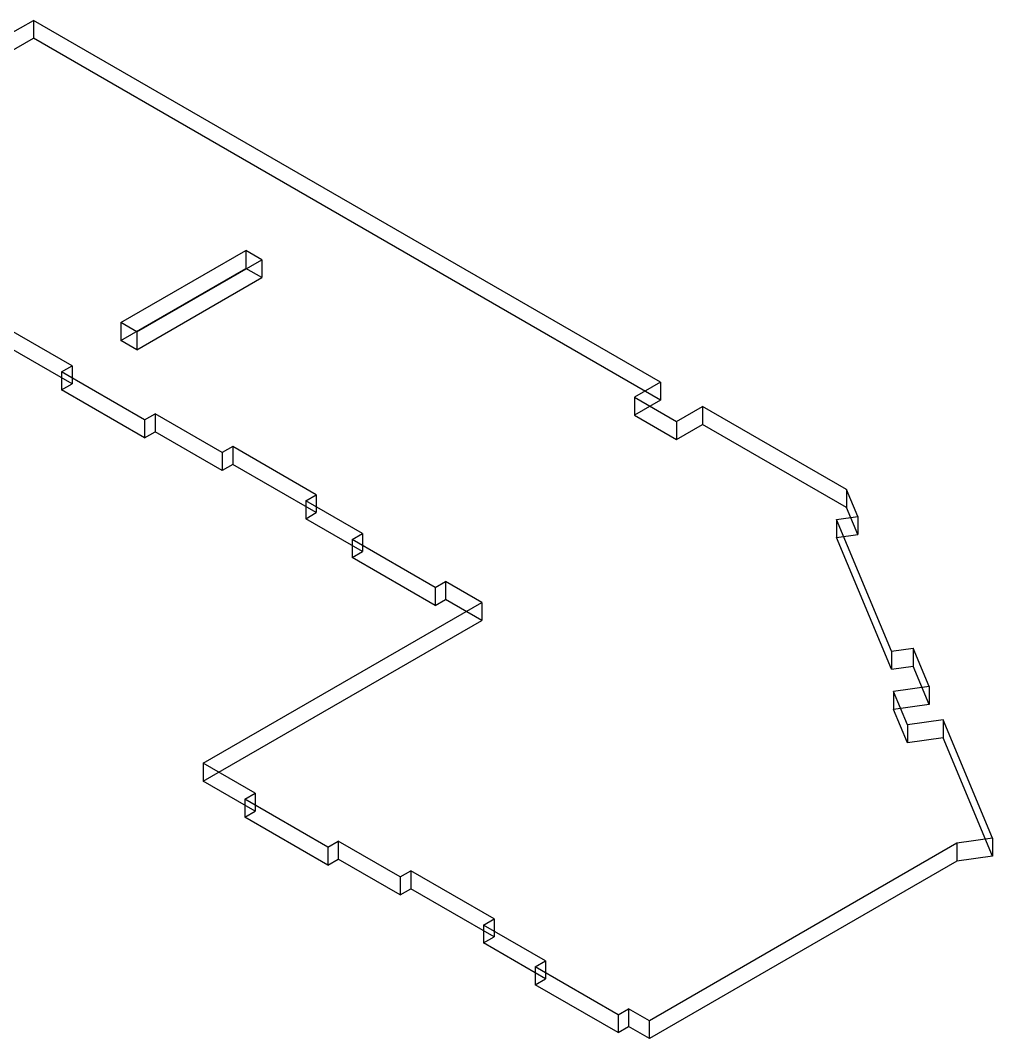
# Model space of a CAD drawing. Header units: inches. Extents: x 3 to 201, y 3 to 129.
# Drawn here: x 188.17 to 193.83, y 63.75 to 69.69 of the extents above; entities that cross this region are included whole.
import ezdxf

# ---------------------------------------------------------------- set-up
doc = ezdxf.new("R2010")
doc.units = ezdxf.units.IN
doc.header["$MEASUREMENT"] = 0

msp = doc.modelspace()

# ---------------------------------------------------------------- linework, layer by layer
at = {"layer": 'OUTLINE'}
for p, q in [((188.0958, 69.601), (188.2468, 69.6882)), ((191.8996, 67.5792), (188.2468, 69.6882)), ((188.2468, 69.6882), (188.2468, 69.5835)), ((188.0958, 69.4963), (188.2468, 69.5835)), ((191.8996, 67.4745), (188.2468, 69.5835)), ((188.472, 67.6743), (187.2635, 68.372)), ((188.7561, 67.9272), (189.4841, 68.3475)), ((189.5776, 68.2935), (189.4841, 68.3475)), ((189.4841, 68.3475), (189.4841, 68.2429)), ((188.472, 67.5696), (187.2635, 68.2674)), ((188.7561, 67.8226), (189.4841, 68.2429)), ((188.8496, 67.8732), (189.5776, 68.2935)), ((189.5776, 68.1889), (189.4841, 68.2429)), ((189.5776, 68.2935), (189.5776, 68.1889)), ((188.8496, 67.7685), (189.5776, 68.1889)), ((188.7561, 67.9272), (188.7561, 67.8226)), ((188.8496, 67.8732), (188.7561, 67.9272)), ((188.8496, 67.7685), (188.7561, 67.8226)), ((188.8496, 67.8732), (188.8496, 67.7685)), ((188.4115, 67.6394), (188.472, 67.6743)), ((188.472, 67.6743), (188.472, 67.5696)), ((188.4115, 67.6394), (188.4115, 67.5347)), ((188.8949, 67.3603), (188.4115, 67.6394)), ((188.4115, 67.5347), (188.472, 67.5696)), ((188.8949, 67.2556), (188.4115, 67.5347)), ((191.8996, 67.5792), (191.7486, 67.492)), ((191.8996, 67.5792), (191.8996, 67.4745)), ((191.7486, 67.492), (191.7486, 67.3873)), ((191.7486, 67.492), (191.9932, 67.3507)), ((191.8996, 67.4745), (191.7486, 67.3873)), ((191.9932, 67.3507), (192.1442, 67.438)), ((192.1442, 67.438), (192.1442, 67.3333)), ((192.982, 66.9543), (192.1442, 67.438)), ((188.8949, 67.3603), (188.9554, 67.3952)), ((188.8949, 67.3603), (188.8949, 67.2556)), ((188.9554, 67.3952), (188.9554, 67.2905)), ((189.3467, 67.1693), (188.9554, 67.3952)), ((191.7486, 67.3873), (191.9932, 67.2461)), ((191.9932, 67.3507), (191.9932, 67.2461)), ((188.8949, 67.2556), (188.9554, 67.2905)), ((189.3467, 67.0646), (188.9554, 67.2905)), ((191.9932, 67.2461), (192.1442, 67.3333)), ((192.982, 66.8496), (192.1442, 67.3333)), ((189.4085, 67.205), (189.3467, 67.1693)), ((189.4085, 67.205), (189.4085, 67.1003)), ((189.8948, 66.9242), (189.4085, 67.205)), ((189.3467, 67.1693), (189.3467, 67.0646)), ((189.4085, 67.1003), (189.3467, 67.0646)), ((189.8948, 66.8195), (189.4085, 67.1003)), ((192.982, 66.9543), (192.982, 66.8496)), ((193.0482, 66.7961), (192.982, 66.9543)), ((189.833, 66.8885), (189.8948, 66.9242)), ((190.1639, 66.6974), (189.833, 66.8885)), ((189.833, 66.8885), (189.833, 66.7838)), ((189.8948, 66.9242), (189.8948, 66.8195)), ((189.833, 66.7838), (189.8948, 66.8195)), ((193.0482, 66.6915), (192.982, 66.8496)), ((190.1639, 66.5928), (189.833, 66.7838)), ((192.9236, 66.7787), (193.0482, 66.7961)), ((193.2451, 66.0115), (192.9236, 66.7787)), ((192.9236, 66.7787), (192.9236, 66.6741)), ((193.0482, 66.7961), (193.0482, 66.6915)), ((190.1034, 66.6626), (190.1639, 66.6974)), ((190.1639, 66.6974), (190.1639, 66.5928)), ((190.5868, 66.3835), (190.1034, 66.6626)), ((190.1034, 66.6626), (190.1034, 66.5579)), ((192.9236, 66.6741), (193.0482, 66.6915)), ((193.2451, 65.9068), (192.9236, 66.6741)), ((190.1034, 66.5579), (190.1639, 66.5928)), ((190.5868, 66.2788), (190.1034, 66.5579)), ((190.5868, 66.3835), (190.6473, 66.4183)), ((190.8587, 66.2962), (190.6473, 66.4183)), ((190.6473, 66.4183), (190.6473, 66.3137)), ((190.5868, 66.3835), (190.5868, 66.2788)), ((189.2359, 65.3593), (190.8587, 66.2962)), ((190.5868, 66.2788), (190.6473, 66.3137)), ((190.8587, 66.1916), (190.6473, 66.3137)), ((190.8587, 66.2962), (190.8587, 66.1916)), ((189.2359, 65.2546), (190.8587, 66.1916)), ((193.2451, 66.0115), (193.3697, 66.0289)), ((193.2451, 66.0115), (193.2451, 65.9068)), ((193.3697, 66.0289), (193.3697, 65.9242)), ((193.4631, 65.8061), (193.3697, 66.0289)), ((193.2451, 65.9068), (193.3697, 65.9242)), ((193.4631, 65.7014), (193.3697, 65.9242)), ((193.4631, 65.8061), (193.2554, 65.7771)), ((193.4631, 65.8061), (193.4631, 65.7014)), ((193.3368, 65.583), (193.2554, 65.7771)), ((193.2554, 65.7771), (193.2554, 65.6724)), ((193.4631, 65.7014), (193.2554, 65.6724)), ((193.3368, 65.4783), (193.2554, 65.6724)), ((193.5444, 65.612), (193.3368, 65.583)), ((193.3368, 65.583), (193.3368, 65.4783)), ((193.5444, 65.612), (193.5444, 65.5073)), ((193.8333, 64.9225), (193.5444, 65.612)), ((193.5444, 65.5073), (193.3368, 65.4783)), ((193.8333, 64.8178), (193.5444, 65.5073)), ((189.2359, 65.3593), (189.2359, 65.2546)), ((189.538, 65.1848), (189.2359, 65.3593)), ((189.538, 65.0802), (189.2359, 65.2546)), ((189.4776, 65.1499), (189.538, 65.1848)), ((189.538, 65.1848), (189.538, 65.0802)), ((189.4776, 65.1499), (189.4776, 65.0453)), ((189.961, 64.8708), (189.4776, 65.1499)), ((189.4776, 65.0453), (189.538, 65.0802)), ((189.961, 64.7662), (189.4776, 65.0453)), ((193.8333, 64.9225), (193.6257, 64.8935)), ((193.8333, 64.9225), (193.8333, 64.8178)), ((189.961, 64.8708), (190.0214, 64.9057)), ((189.961, 64.8708), (189.961, 64.7662)), ((190.3825, 64.6972), (190.0214, 64.9057)), ((190.0214, 64.9057), (190.0214, 64.8011)), ((193.6257, 64.8935), (191.8342, 63.8591)), ((193.6257, 64.8935), (193.6257, 64.7888)), ((189.961, 64.7662), (190.0214, 64.8011)), ((190.3825, 64.5926), (190.0214, 64.8011)), ((193.8333, 64.8178), (193.6257, 64.7888)), ((193.6257, 64.7888), (191.8342, 63.7545)), ((190.3825, 64.6972), (190.4444, 64.733)), ((190.3825, 64.6972), (190.3825, 64.5926)), ((190.4444, 64.733), (190.4444, 64.6283)), ((190.9307, 64.4522), (190.4444, 64.733)), ((190.3825, 64.5926), (190.4444, 64.6283)), ((190.9307, 64.3475), (190.4444, 64.6283)), ((190.8688, 64.4165), (190.9307, 64.4522)), ((190.9307, 64.4522), (190.9307, 64.3475)), ((191.2299, 64.208), (190.8688, 64.4165)), ((190.8688, 64.4165), (190.8688, 64.3118)), ((190.8688, 64.3118), (190.9307, 64.3475)), ((191.2299, 64.1033), (190.8688, 64.3118)), ((191.1695, 64.1731), (191.2299, 64.208)), ((191.2299, 64.208), (191.2299, 64.1033)), ((191.6529, 63.894), (191.1695, 64.1731)), ((191.1695, 64.1731), (191.1695, 64.0684)), ((191.1695, 64.0684), (191.2299, 64.1033)), ((191.6529, 63.7893), (191.1695, 64.0684)), ((191.6529, 63.894), (191.7133, 63.9289)), ((191.8342, 63.8591), (191.7133, 63.9289)), ((191.7133, 63.9289), (191.7133, 63.8242)), ((191.6529, 63.894), (191.6529, 63.7893)), ((191.8342, 63.7545), (191.8342, 63.8591)), ((191.6529, 63.7893), (191.7133, 63.8242)), ((191.8342, 63.7545), (191.7133, 63.8242))]:
    msp.add_line(p, q, dxfattribs=at)

doc.saveas('drawing.dxf')
